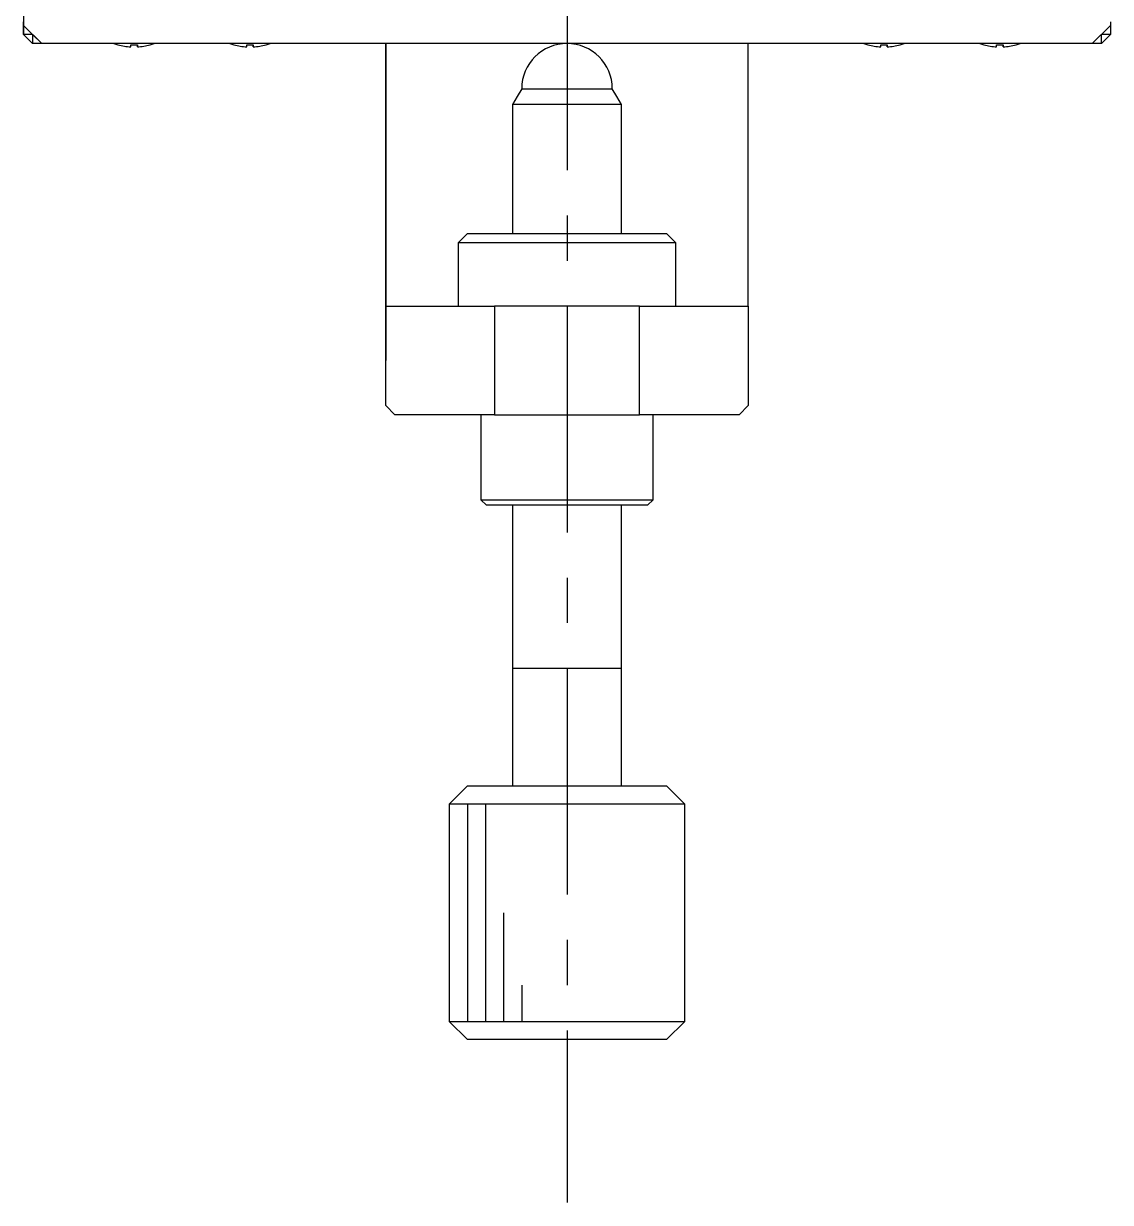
# Model space of a CAD drawing. Extents: x -312 to 352, y 11 to 577.
# Drawn here: x -83.9 to -23.9, y 396.2 to 461.3 of the extents above; entities that cross this region are included whole.
import ezdxf

# ---------------------------------------------------------------- set-up
doc = ezdxf.new("R2010")
doc.units = 0
doc.header["$LTSCALE"] = 10
doc.linetypes.add('CENTER', pattern=[2, 1.25, -0.25, 0.25, -0.25])
doc.layers.get('0').update_dxf_attribs({"linetype": 'CONTINUOUS'})
doc.layers.add('CENTER', color=1, linetype='CENTER')

msp = doc.modelspace()

# ---------------------------------------------------------------- linework, layer by layer
at = {"color": 7, "linetype": 'CONTINUOUS'}
for p, q in [((-83.871999, 520.195508), (-83.871999, 461.195508)), ((-83.871999, 461.195508), (-83.871999, 461.395017)), ((-83.871999, 460.695508), (-83.871999, 461.195508)), ((-83.871999, 461.195508), (-83.871999, 460.695508)), ((-83.871999, 461.195508), (-82.871999, 460.195508)), ((-83.371999, 460.695508), (-83.871999, 461.195508)), ((-24.871999, 460.195508), (-23.871999, 461.195508)), ((-23.871999, 461.395017), (-23.871999, 461.195508)), ((-23.871999, 461.195508), (-23.871999, 460.695508)), ((-83.871999, 460.695508), (-83.371999, 460.195508)), ((-83.371999, 460.695508), (-83.871999, 460.695508)), ((-83.871999, 460.695508), (-83.371999, 460.195508)), ((-83.371999, 460.695508), (-83.371999, 460.195508)), ((-83.371999, 460.695508), (-82.871999, 460.195508)), ((-24.371999, 460.195508), (-24.371999, 460.695508)), ((-23.871999, 460.695508), (-24.371999, 460.695508)), ((-24.371999, 460.195508), (-23.871999, 460.695508)), ((-82.871999, 460.195508), (-83.371999, 460.195508)), ((-24.871999, 460.195508), (-82.871999, 460.195508)), ((-78.660615, 460.121364), (-78.65836, 460.125986)), ((-77.951999, 460.125986), (-77.591999, 460.125986)), ((-77.951999, 460.005649), (-77.951999, 460.125986)), ((-77.591999, 460.125986), (-77.591999, 460.005649)), ((-77.591999, 460.005649), (-77.591999, 460.125986)), ((-76.885637, 460.125986), (-76.883383, 460.121364)), ((-76.885637, 460.125986), (-76.883383, 460.121364)), ((-72.260615, 460.121364), (-72.25836, 460.125986)), ((-71.551999, 460.125986), (-71.191999, 460.125986)), ((-71.551999, 460.005649), (-71.551999, 460.125986)), ((-71.191999, 460.125986), (-71.191999, 460.005649)), ((-71.191999, 460.005649), (-71.191999, 460.125986)), ((-70.485637, 460.125986), (-70.483383, 460.121364)), ((-70.485637, 460.125986), (-70.483383, 460.121364)), ((-63.871999, 445.695508), (-63.871999, 460.195508)), ((-63.871999, 460.195508), (-63.871999, 445.695508)), ((-43.871997, 445.695508), (-43.871997, 460.195508)), ((-37.260615, 460.121364), (-37.25836, 460.125986)), ((-36.551999, 460.125986), (-36.191999, 460.125986)), ((-36.551999, 460.005649), (-36.551999, 460.125986)), ((-36.191999, 460.125986), (-36.191999, 460.005649)), ((-36.191999, 460.005649), (-36.191999, 460.125986)), ((-35.485637, 460.125986), (-35.483383, 460.121364)), ((-35.485637, 460.125986), (-35.483383, 460.121364)), ((-30.860615, 460.121364), (-30.85836, 460.125986)), ((-30.151999, 460.125986), (-29.791999, 460.125986)), ((-30.151999, 460.005649), (-30.151999, 460.125986)), ((-29.791999, 460.125986), (-29.791999, 460.005649)), ((-29.791999, 460.005649), (-29.791999, 460.125986)), ((-29.085637, 460.125986), (-29.083383, 460.121364)), ((-29.085637, 460.125986), (-29.083383, 460.121364)), ((-24.371999, 460.195508), (-24.871999, 460.195508)), ((-56.371999, 457.695508), (-56.621999, 457.262495)), ((-56.371999, 457.695508), (-51.371999, 457.695508)), ((-51.121999, 457.262495), (-51.371999, 457.695508)), ((-56.621999, 457.262495), (-56.871999, 456.829483)), ((-50.871999, 456.829483), (-51.121999, 457.262495)), ((-50.871999, 456.829483), (-56.871999, 456.829483)), ((-56.871999, 456.829483), (-56.871999, 449.695527)), ((-50.871999, 449.695527), (-50.871999, 456.829483)), ((-59.371999, 449.695508), (-59.871999, 449.195508)), ((-47.871999, 449.195508), (-59.871999, 449.195508)), ((-59.871999, 449.195508), (-59.871999, 445.695508)), ((-59.371999, 449.695508), (-48.371999, 449.695508)), ((-47.871999, 449.195508), (-48.371999, 449.695508)), ((-47.871999, 445.695508), (-47.871999, 449.195508)), ((-63.871999, 445.695508), (-57.871999, 445.695508)), ((-63.871999, 440.195508), (-63.871999, 445.695508)), ((-63.871999, 445.695508), (-63.871999, 442.695508)), ((-57.871999, 445.695508), (-57.871999, 439.695508)), ((-53.871999, 445.695508), (-57.871999, 445.695508)), ((-49.871999, 445.695508), (-53.871999, 445.695508)), ((-49.871999, 439.695508), (-49.871999, 445.695508)), ((-49.871999, 445.695508), (-43.871997, 445.695508)), ((-43.871997, 445.695508), (-43.871999, 440.195508)), ((-63.871999, 440.195508), (-63.871999, 442.695508)), ((-63.871999, 440.195508), (-63.371999, 439.695508)), ((-63.371999, 439.695508), (-63.871999, 440.195508)), ((-44.371999, 439.695508), (-43.871999, 440.195508)), ((-57.871999, 439.695508), (-63.371999, 439.695508)), ((-58.621999, 439.695508), (-58.621999, 434.995508)), ((-57.871999, 439.695508), (-49.871999, 439.695508)), ((-44.371999, 439.695508), (-49.871999, 439.695508)), ((-49.121999, 434.995508), (-49.121999, 439.695508)), ((-58.621999, 434.995508), (-49.121999, 434.995508)), ((-58.621999, 434.995508), (-58.321999, 434.695508)), ((-49.421999, 434.695508), (-49.121999, 434.995508)), ((-49.421999, 434.695508), (-58.321999, 434.695508)), ((-56.871999, 434.695489), (-56.871999, 425.695508)), ((-50.871999, 425.695508), (-50.871999, 434.695489)), ((-56.872004, 425.695508), (-50.871994, 425.695508)), ((-56.871999, 425.700508), (-56.871999, 425.695508)), ((-56.871999, 425.695508), (-56.871999, 419.195508)), ((-56.871999, 425.695508), (-56.871999, 425.690508)), ((-50.871999, 425.695508), (-50.871999, 425.700508)), ((-50.871999, 419.195508), (-50.871999, 425.695508)), ((-50.871999, 425.690508), (-50.871999, 425.695508)), ((-59.371999, 419.195508), (-60.371999, 418.195508)), ((-59.371999, 419.195508), (-48.371999, 419.195508)), ((-47.371999, 418.195508), (-48.371999, 419.195508)), ((-47.371999, 418.195508), (-60.371999, 418.195508)), ((-60.371999, 418.195508), (-60.371999, 406.195508)), ((-47.371999, 406.195508), (-47.371999, 418.195508)), ((-60.371999, 406.195508), (-47.372265, 406.195508)), ((-60.371999, 406.195508), (-59.371999, 405.195508)), ((-48.371999, 405.195508), (-47.371999, 406.195508)), ((-47.372265, 406.195508), (-47.371999, 406.195508)), ((-48.371999, 405.195508), (-59.371999, 405.195508)), ((-48.372224, 405.195508), (-59.371999, 405.195508))]:
    msp.add_line(p, q, dxfattribs=at)
at = {"color": 3, "linetype": 'CONTINUOUS'}
for p, q in [((-59.371999, 418.195508), (-59.371999, 406.195508)), ((-58.371999, 418.195508), (-58.371999, 406.195508)), ((-57.371999, 412.195508), (-57.371999, 406.195508)), ((-56.371999, 408.195508), (-56.371999, 406.195508))]:
    msp.add_line(p, q, dxfattribs=at)
at = {"color": 7, "linetype": 'CONTINUOUS'}
for centre, radius, start, end in [((-77.771999, 463.195508), 3.2, 249.635865, 253.877467), ((-77.771999, 463.195508), 3.194933, 253.893288, 266.770291), ((-77.771999, 463.195508), 3.194933, 273.229709, 286.106712), ((-77.771999, 463.195508), 3.2, 286.122533, 290.364135), ((-71.371999, 463.195508), 3.2, 249.635865, 253.877467), ((-71.371999, 463.195508), 3.194933, 253.893288, 266.770291), ((-71.371999, 463.195508), 3.194933, 273.229709, 286.106712), ((-71.371999, 463.195508), 3.2, 286.122533, 290.364135), ((-53.871999, 457.695508), 2.5, 90, 180), ((-53.871999, 457.695508), 2.5, 0, 90), ((-36.371999, 463.195508), 3.2, 249.635865, 253.877467), ((-36.371999, 463.195508), 3.194933, 253.893288, 266.770291), ((-36.371999, 463.195508), 3.194933, 273.229709, 286.106712), ((-36.371999, 463.195508), 3.2, 286.122533, 290.364135), ((-29.971999, 463.195508), 3.2, 249.635865, 253.877467), ((-29.971999, 463.195508), 3.194933, 253.893288, 266.770291), ((-29.971999, 463.195508), 3.194933, 273.229709, 286.106712), ((-29.971999, 463.195508), 3.2, 286.122533, 290.364135)]:
    msp.add_arc(centre, radius, start, end, dxfattribs=at)
at = {"layer": 'CENTER', "color": 1, "linetype": 'CENTER'}
msp.add_line((-53.871999, 465.695508), (-53.871999, 396.195508), dxfattribs=at)

doc.saveas('drawing.dxf')
